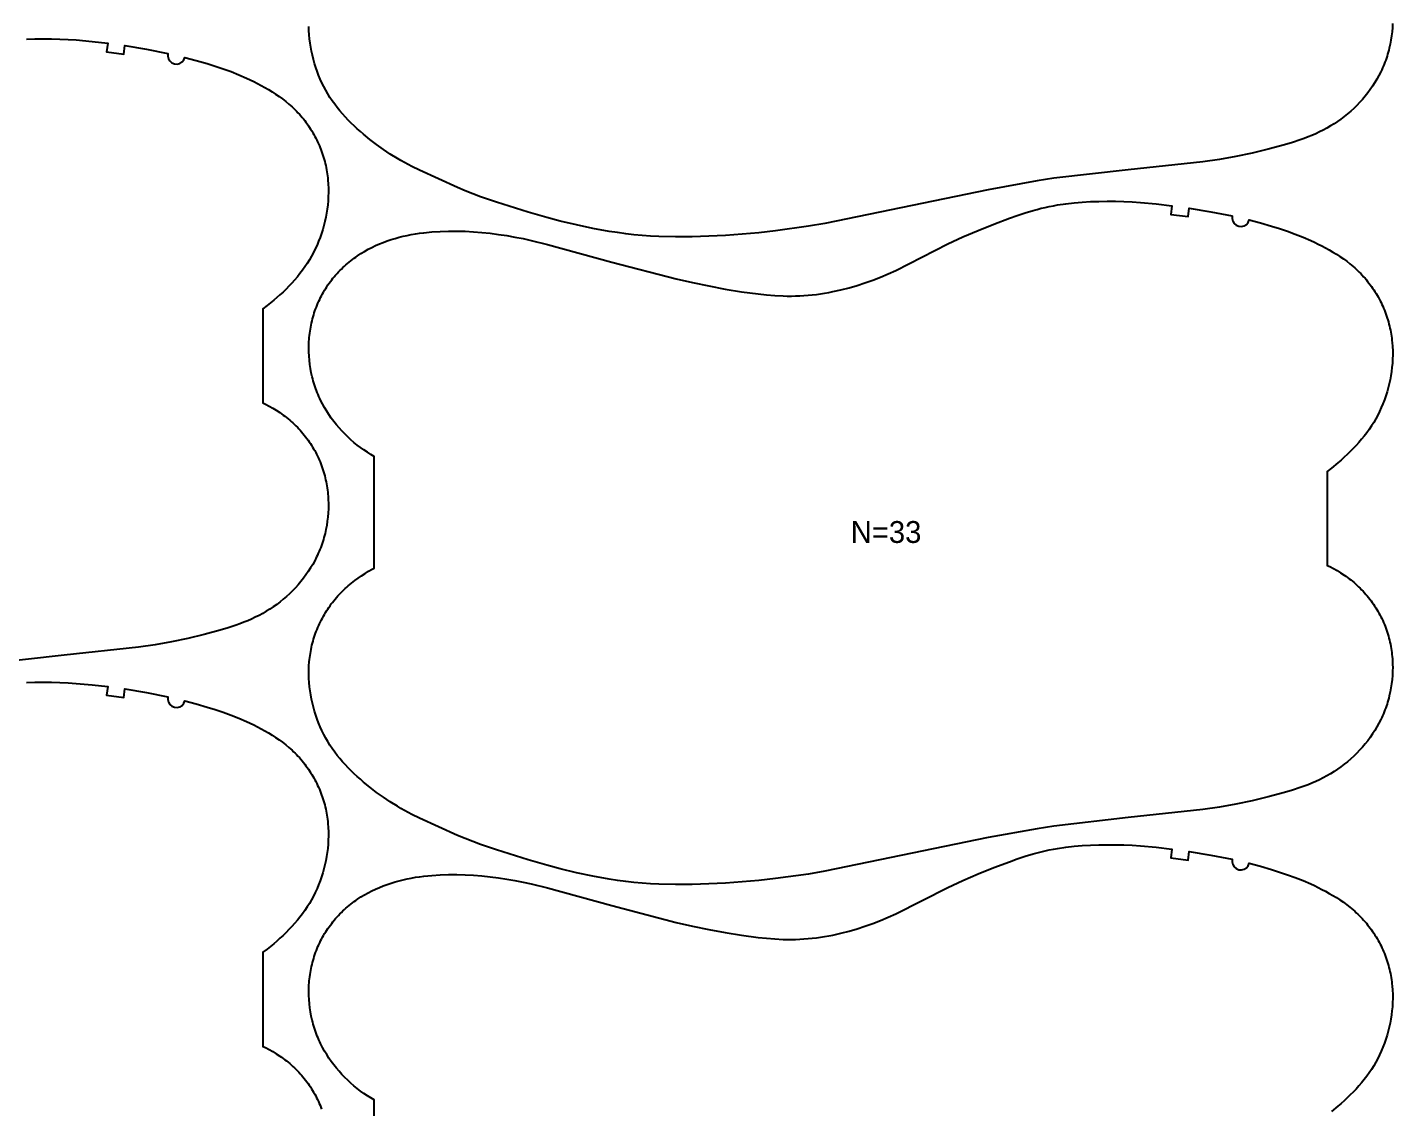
# Model space of a CAD drawing. Header units: inches. Extents: x 0 to 1972, y 0 to 1090.
# Drawn here: x 917.5 to 1230.2, y 544.8 to 792.1 of the extents above; entities that cross this region are included whole.
import ezdxf

# ---------------------------------------------------------------- set-up
doc = ezdxf.new("R2010")
doc.units = ezdxf.units.IN

msp = doc.modelspace()

# ---------------------------------------------------------------- linework, layer by layer
at = {"layer": '1'}
for points in [[(1230.1766, 792.9805), (1230.1307, 792.027), (1230.0519, 791.0756), (1229.9406, 790.1274), (1229.7966, 789.1836), (1229.6202, 788.2456), (1229.4113, 787.3143), (1229.2947, 786.8517), (1229.1699, 786.3912), (1229.0371, 785.9331), (1228.8962, 785.4774), (1228.7472, 785.0244), (1228.5902, 784.5742), (1228.425, 784.1269), (1228.2518, 783.6827), (1228.0706, 783.2417), (1227.8814, 782.8041), (1227.6844, 782.3698), (1227.4797, 781.9392), (1227.0477, 781.0887), (1226.5864, 780.2535), (1226.0969, 779.4342), (1225.5801, 778.6316), (1225.0369, 777.8465), (1224.4685, 777.0795), (1223.8758, 776.3315), (1223.2594, 775.6029), (1222.6203, 774.8944), (1221.959, 774.2065), (1221.2764, 773.5399), (1220.5731, 772.895), (1219.8499, 772.2724), (1219.1076, 771.6727), (1218.3468, 771.0965), (1217.5686, 770.5439), (1216.7739, 770.0152), (1215.9636, 769.5107), (1215.1386, 769.0306), (1214.3001, 768.5751), (1213.4488, 768.1444), (1212.5858, 767.7388), (1211.7121, 767.3581), (1210.8287, 767.0004), (1209.9368, 766.6634), (1209.0376, 766.3449), (1207.2218, 765.7539), (1205.3906, 765.2092), (1201.7059, 764.2092), (1197.9956, 763.3178), (1194.2597, 762.5346), (1190.501, 761.8696), (1186.7237, 761.3258), (1169.6483, 759.4676), (1152.582, 757.528), (1148.8112, 756.9401), (1137.5452, 754.8917), (1100.1626, 747.1761), (1096.3968, 746.5544), (1088.8344, 745.5092), (1085.0416, 745.0816), (1081.2404, 744.7357), (1077.4327, 744.4696), (1073.6207, 744.2787), (1069.8054, 744.1641), (1065.988, 744.134), (1062.1723, 744.2189), (1060.2664, 744.315), (1058.3629, 744.4497), (1056.4626, 744.6236), (1054.5664, 744.8374), (1052.6751, 745.0914), (1050.789, 745.3829), (1047.0332, 746.0653), (1043.3, 746.8602), (1039.5883, 747.7502), (1036.5075, 748.5555), (1032.2272, 749.7704), (1024.9492, 752.0737), (1021.3393, 753.3178), (1019.5488, 753.9777), (1017.7726, 754.6732), (1016.0131, 755.4088), (1007.33, 759.3738), (1005.619, 760.2181), (1003.9338, 761.11), (1003.1036, 761.5785), (1002.2821, 762.0624), (1000.6647, 763.0738), (999.0808, 764.1387), (997.5297, 765.2521), (996.0116, 766.4101), (994.5313, 767.6152), (993.8072, 768.2367), (993.0948, 768.8714), (992.3947, 769.52), (991.7078, 770.1828), (991.0349, 770.8604), (990.3775, 771.5532), (989.7373, 772.2615), (989.116, 772.9859), (988.5152, 773.7265), (987.9365, 774.4839), (987.3816, 775.2583), (986.8522, 776.0503), (986.3496, 776.8598), (985.8742, 777.6861), (985.4257, 778.528), (985.0043, 779.3842), (984.6099, 780.2537), (984.2425, 781.1353), (983.9019, 782.0277), (983.5882, 782.9299), (983.3015, 783.8408), (983.042, 784.7596), (982.8102, 785.6854), (982.6065, 786.6177), (982.4315, 787.5555), (982.2854, 788.4982), (982.1688, 789.4451), (982.082, 790.3953), (982.0256, 791.3481), (982, 792.3024)], [(917.3245, 789.3864), (919.2321, 789.4469), (921.1408, 789.467), (923.0494, 789.452), (924.9573, 789.4021), (926.8637, 789.3167), (928.768, 789.195), (932.3606, 788.8707), (935.9446, 788.4532), (935.6947, 786.4689), (939.6218, 785.9395), (939.9088, 787.9188), (944.836, 787.0742), (949.7463, 786.1366), (949.7463, 786.1366), (949.703, 785.5156), (949.8529, 784.9113), (950.1812, 784.3824), (950.6563, 783.9801), (951.2321, 783.7433), (951.8528, 783.6951), (952.4583, 783.8401), (952.9898, 784.1642), (953.3959, 784.6361), (953.6372, 785.21), (956.207, 784.5235), (958.761, 783.7787), (960.5823, 783.2067), (962.3914, 782.5976), (964.1848, 781.9455), (965.959, 781.2441), (967.7105, 780.4877), (968.5764, 780.0873), (969.4349, 779.6715), (970.2856, 779.2396), (971.1279, 778.7912), (971.9612, 778.3256), (972.7849, 777.8423), (973.5984, 777.3408), (974.3998, 776.8199), (975.1872, 776.2788), (975.9588, 775.7165), (976.7125, 775.1318), (977.4466, 774.5237), (977.8056, 774.2106), (978.1589, 773.8913), (978.5064, 773.5657), (978.8477, 773.2335), (979.1827, 772.8948), (979.5112, 772.5497), (979.8332, 772.1983), (980.1485, 771.8408), (980.4571, 771.4772), (980.7589, 771.1079), (981.0539, 770.7329), (981.3419, 770.3524), (981.6228, 769.9666), (981.8966, 769.5756), (982.1632, 769.1795), (982.4225, 768.7786), (982.6745, 768.373), (982.9189, 767.9628), (983.1559, 767.5482), (983.3852, 767.1293), (983.6067, 766.7064), (983.8206, 766.2795), (984.0265, 765.8489), (984.2246, 765.4146), (984.4148, 764.9768), (984.5969, 764.5356), (984.7709, 764.0913), (984.9368, 763.6439), (985.0945, 763.1936), (985.244, 762.7405), (985.3851, 762.2849), (985.5178, 761.8267), (985.6421, 761.3663), (985.7579, 760.9037), (985.8651, 760.4391), (985.9637, 759.9726), (986.0537, 759.5044), (986.135, 759.0346), (986.2077, 758.5634), (986.272, 758.0909), (986.3279, 757.6173), (986.3754, 757.1427), (986.4458, 756.1912), (986.4836, 755.2376), (986.4894, 754.2831), (986.4638, 753.3288), (986.4074, 752.376), (986.3206, 751.4258), (986.204, 750.4789), (986.0579, 749.5362), (985.8829, 748.5984), (985.6792, 747.6661), (985.4475, 746.7403), (985.188, 745.8215), (984.9012, 744.9106), (984.5875, 744.0084), (984.247, 743.116), (983.8795, 742.2344), (983.4851, 741.3649), (983.0637, 740.5087), (982.6153, 739.6668), (982.1398, 738.8405), (981.6372, 738.031), (981.1078, 737.239), (980.5529, 736.4646), (979.9743, 735.7072), (979.3734, 734.9666), (978.7521, 734.2422), (978.1119, 733.5339), (977.4545, 732.8411), (976.7816, 732.1635), (976.0947, 731.5007), (975.3947, 730.8521), (974.6822, 730.2174), (973.9581, 729.5959), (972.4778, 728.3908), (971.4894, 727.6369), (971.4894, 706.0925), (972.0608, 705.8187), (972.9074, 705.3788), (973.7394, 704.9111), (974.5554, 704.4156), (975.354, 703.8926), (975.7463, 703.6209), (976.1339, 703.3424), (976.5164, 703.0571), (976.8937, 702.765), (977.2656, 702.4663), (977.632, 702.1609), (977.9928, 701.8488), (978.3476, 701.5301), (978.6964, 701.2049), (979.039, 700.873), (979.3752, 700.5346), (979.7049, 700.1898), (980.028, 699.8388), (980.3444, 699.4816), (980.6539, 699.1185), (980.9564, 698.7495), (981.2518, 698.3747), (981.54, 697.9944), (981.8209, 697.6087), (982.0943, 697.2177), (982.3601, 696.8215), (982.6183, 696.4202), (982.8686, 696.0141), (983.111, 695.6032), (983.3454, 695.1878), (983.5716, 694.7678), (983.7895, 694.3435), (983.9991, 693.9151), (984.2004, 693.4827), (984.3933, 693.0464), (984.5778, 692.6065), (984.754, 692.1632), (984.9217, 691.7166), (985.081, 691.2668), (985.2318, 690.8142), (985.3742, 690.3587), (985.508, 689.9007), (985.6333, 689.4402), (985.7501, 688.9776), (985.8583, 688.5128), (985.958, 688.0462), (986.049, 687.5778), (986.1314, 687.1079), (986.2051, 686.6367), (986.2704, 686.1641), (986.327, 685.6905), (986.3752, 685.2159), (986.4149, 684.7405), (986.4461, 684.2645), (986.4689, 683.7879), (986.4834, 683.311), (986.4894, 682.8339), (986.4766, 681.8795), (986.4307, 680.926), (986.3519, 679.9746), (986.2406, 679.0264), (986.0966, 678.0826), (985.9202, 677.1446), (985.7113, 676.2133), (985.5947, 675.7507), (985.4699, 675.2902), (985.3371, 674.8321), (985.1962, 674.3764), (985.0472, 673.9234), (984.8902, 673.4732), (984.725, 673.0259), (984.5518, 672.5817), (984.3706, 672.1407), (984.1814, 671.7031), (983.9844, 671.2688), (983.7797, 670.8382), (983.3477, 669.9877), (982.8864, 669.1525), (982.3969, 668.3332), (981.8801, 667.5306), (981.3369, 666.7455), (980.7685, 665.9785), (980.1758, 665.2305), (979.5594, 664.5019), (978.9203, 663.7934), (978.259, 663.1055), (977.5764, 662.4389), (976.8731, 661.794), (976.1499, 661.1714), (975.4076, 660.5717), (974.6468, 659.9955), (973.8686, 659.4429), (973.0739, 658.9142), (972.2636, 658.4097), (971.4386, 657.9296), (970.6001, 657.4741), (969.7488, 657.0434), (968.8858, 656.6378), (968.0121, 656.2571), (967.1287, 655.8994), (966.2368, 655.5624), (965.3376, 655.2439), (963.5218, 654.6529), (961.6906, 654.1082), (958.0059, 653.1082), (954.2956, 652.2168), (950.5597, 651.4336), (946.801, 650.7686), (943.0237, 650.2248), (925.9483, 648.3666), (908.882, 646.427)], [(917.3245, 642.0944), (919.2321, 642.1549), (921.1408, 642.175), (923.0494, 642.16), (924.9573, 642.1101), (926.8637, 642.0247), (928.768, 641.903), (932.3606, 641.5787), (935.9446, 641.1612), (935.6947, 639.1769), (939.6218, 638.6475), (939.9088, 640.6268), (944.836, 639.7822), (949.7463, 638.8446), (949.7463, 638.8446), (949.703, 638.2236), (949.8529, 637.6193), (950.1812, 637.0904), (950.6563, 636.6881), (951.2321, 636.4513), (951.8528, 636.4031), (952.4583, 636.5481), (952.9898, 636.8722), (953.3959, 637.3441), (953.6372, 637.918), (956.207, 637.2315), (958.761, 636.4867), (960.5823, 635.9147), (962.3914, 635.3056), (964.1848, 634.6535), (965.959, 633.9521), (967.7105, 633.1957), (968.5764, 632.7953), (969.4349, 632.3795), (970.2856, 631.9476), (971.1279, 631.4992), (971.9612, 631.0336), (972.7849, 630.5503), (973.5984, 630.0488), (974.3998, 629.5279), (975.1872, 628.9868), (975.9588, 628.4245), (976.7125, 627.8398), (977.4466, 627.2317), (977.8056, 626.9186), (978.1589, 626.5993), (978.5064, 626.2737), (978.8477, 625.9415), (979.1827, 625.6028), (979.5112, 625.2577), (979.8332, 624.9063), (980.1485, 624.5488), (980.4571, 624.1852), (980.7589, 623.8159), (981.0539, 623.4409), (981.3419, 623.0604), (981.6228, 622.6746), (981.8966, 622.2836), (982.1632, 621.8875), (982.4225, 621.4866), (982.6745, 621.081), (982.9189, 620.6708), (983.1559, 620.2562), (983.3852, 619.8373), (983.6067, 619.4144), (983.8206, 618.9875), (984.0265, 618.5569), (984.2246, 618.1226), (984.4148, 617.6848), (984.5969, 617.2436), (984.7709, 616.7993), (984.9368, 616.3519), (985.0945, 615.9016), (985.244, 615.4485), (985.3851, 614.9929), (985.5178, 614.5347), (985.6421, 614.0743), (985.7579, 613.6117), (985.8651, 613.1471), (985.9637, 612.6806), (986.0537, 612.2124), (986.135, 611.7426), (986.2077, 611.2714), (986.272, 610.7989), (986.3279, 610.3253), (986.3754, 609.8507), (986.4458, 608.8992), (986.4836, 607.9456), (986.4894, 606.9911), (986.4638, 606.0368), (986.4074, 605.084), (986.3206, 604.1338), (986.204, 603.1869), (986.0579, 602.2442), (985.8829, 601.3064), (985.6792, 600.3741), (985.4475, 599.4483), (985.188, 598.5295), (984.9012, 597.6186), (984.5875, 596.7164), (984.247, 595.824), (983.8795, 594.9424), (983.4851, 594.0729), (983.0637, 593.2167), (982.6153, 592.3748), (982.1398, 591.5485), (981.6372, 590.739), (981.1078, 589.947), (980.5529, 589.1726), (979.9743, 588.4152), (979.3734, 587.6746), (978.7521, 586.9502), (978.1119, 586.2419), (977.4545, 585.5491), (976.7816, 584.8715), (976.0947, 584.2087), (975.3947, 583.5601), (974.6822, 582.9254), (973.9581, 582.3039), (972.4778, 581.0988), (971.4894, 580.3449), (971.4894, 558.8005), (972.0608, 558.5267), (972.9074, 558.0868), (973.7394, 557.6191), (974.5554, 557.1236), (975.354, 556.6006), (975.7463, 556.3289), (976.1339, 556.0504), (976.5164, 555.7651), (976.8937, 555.473), (977.2656, 555.1743), (977.632, 554.8689), (977.9928, 554.5568), (978.3476, 554.2381), (978.6964, 553.9129), (979.039, 553.581), (979.3752, 553.2426), (979.7049, 552.8978), (980.028, 552.5468), (980.3444, 552.1896), (980.6539, 551.8265), (980.9564, 551.4575), (981.2518, 551.0827), (981.54, 550.7024), (981.8209, 550.3167), (982.0943, 549.9257), (982.3601, 549.5295), (982.6183, 549.1282), (982.8686, 548.7221), (983.111, 548.3112), (983.3454, 547.8958), (983.5716, 547.4758), (983.7895, 547.0515), (983.9991, 546.6231), (984.2004, 546.1907), (984.3933, 545.7544), (984.5778, 545.3145), (984.754, 544.8712), (984.9217, 544.4246)], [(997, 521.0245), (997, 546.5578), (996.2259, 547.0084), (995.4156, 547.5129), (994.6208, 548.0416), (993.8426, 548.5942), (993.0818, 549.1704), (992.3395, 549.7701), (991.6163, 550.3927), (990.913, 551.0376), (990.2304, 551.7042), (989.5691, 552.3921), (988.93, 553.1006), (988.3137, 553.8292), (987.7209, 554.5772), (987.1525, 555.3442), (986.6094, 556.1293), (986.0925, 556.9319), (985.603, 557.7512), (985.1417, 558.5864), (984.7098, 559.4369), (984.5051, 559.8675), (984.308, 560.3018), (984.1189, 560.7394), (983.9376, 561.1804), (983.7644, 561.6246), (983.5992, 562.0719), (983.4422, 562.5221), (983.2932, 562.9751), (983.1523, 563.4308), (983.0195, 563.8889), (982.8948, 564.3494), (982.7781, 564.812), (982.5692, 565.7433), (982.3928, 566.6813), (982.2489, 567.6251), (982.1375, 568.5733), (982.0587, 569.5247), (982.0128, 570.4782), (982, 571.4326), (982.0061, 571.9097), (982.0205, 572.3866), (982.0433, 572.8632), (982.0745, 573.3392), (982.1142, 573.8146), (982.1624, 574.2892), (982.2191, 574.7628), (982.2843, 575.2354), (982.3581, 575.7066), (982.4405, 576.1765), (982.5315, 576.6449), (982.6311, 577.1115), (982.7393, 577.5763), (982.8561, 578.0389), (982.9814, 578.4994), (983.1152, 578.9574), (983.2576, 579.4129), (983.4084, 579.8655), (983.5677, 580.3153), (983.7354, 580.7619), (983.9116, 581.2052), (984.0961, 581.6451), (984.2891, 582.0814), (984.4903, 582.5138), (984.6999, 582.9422), (984.9178, 583.3665), (985.144, 583.7865), (985.3784, 584.2019), (985.6208, 584.6128), (985.8711, 585.0189), (986.1293, 585.4201), (986.3951, 585.8164), (986.6685, 586.2074), (986.9494, 586.5931), (987.2376, 586.9734), (987.533, 587.3482), (987.8355, 587.7172), (988.145, 588.0803), (988.4614, 588.4375), (988.7845, 588.7885), (989.1142, 589.1333), (989.4504, 589.4717), (989.793, 589.8036), (990.1418, 590.1288), (990.4967, 590.4475), (990.8574, 590.7596), (991.2238, 591.065), (991.5957, 591.3637), (991.9731, 591.6558), (992.3556, 591.9411), (992.7431, 592.2196), (993.1354, 592.4913), (993.9341, 593.0143), (994.75, 593.5098), (995.582, 593.9775), (996.4287, 594.4174), (997.2889, 594.8297), (998.1617, 595.2146), (999.046, 595.5726), (999.9407, 595.9038), (1000.8448, 596.2087), (1001.7572, 596.4876), (1002.6769, 596.7408), (1003.603, 596.9687), (1004.5346, 597.1725), (1005.4711, 597.3534), (1006.4118, 597.5129), (1007.3562, 597.652), (1008.3035, 597.7722), (1010.2042, 597.9608), (1012.1092, 598.0874), (1014.0165, 598.1546), (1015.9246, 598.1634), (1017.8318, 598.1151), (1019.7368, 598.0112), (1021.6388, 597.8555), (1023.5367, 597.6523), (1025.4299, 597.406), (1027.3175, 597.1202), (1029.1985, 596.7949), (1031.0717, 596.4293), (1032.9361, 596.0229), (1036.639, 595.0999), (1051.3666, 591.0731), (1066.1332, 587.1913), (1069.8564, 586.35), (1073.5957, 585.5834), (1077.3488, 584.8882), (1081.1144, 584.2669), (1084.8967, 583.7541), (1086.7955, 583.5525), (1088.6984, 583.3994), (1090.6041, 583.3055), (1091.5576, 583.284), (1092.5112, 583.2814), (1093.4647, 583.2986), (1094.4179, 583.3355), (1095.3703, 583.3918), (1096.3215, 583.4672), (1097.2712, 583.5612), (1098.219, 583.6734), (1099.1645, 583.8036), (1100.1074, 583.9513), (1101.0472, 584.1162), (1101.9839, 584.2977), (1103.8472, 584.7089), (1105.6963, 585.1811), (1107.5303, 585.7103), (1109.3481, 586.2936), (1111.1476, 586.9304), (1112.9267, 587.6209), (1114.6832, 588.3655), (1116.4164, 589.1621), (1128.331, 595.2056), (1131.7963, 596.8051), (1135.3038, 598.3115), (1138.8419, 599.7424), (1142.4131, 601.0906), (1144.2133, 601.7276), (1146.0255, 602.3282), (1147.8521, 602.8796), (1148.7715, 603.1331), (1149.6953, 603.3695), (1150.6237, 603.5878), (1151.5563, 603.788), (1152.4929, 603.9707), (1153.4328, 604.1362), (1155.3211, 604.4177), (1157.2176, 604.6364), (1159.1193, 604.7963), (1161.0245, 604.9034), (1162.9321, 604.9639), (1164.8408, 604.984), (1166.7494, 604.969), (1168.6573, 604.9191), (1170.5637, 604.8337), (1172.468, 604.712), (1176.0606, 604.3877), (1179.6446, 603.9702), (1179.3947, 601.9859), (1183.3218, 601.4565), (1183.6088, 603.4358), (1188.536, 602.5912), (1193.4463, 601.6536), (1193.4463, 601.6536), (1193.403, 601.0326), (1193.5529, 600.4283), (1193.8812, 599.8994), (1194.3563, 599.4971), (1194.9321, 599.2603), (1195.5528, 599.2121), (1196.1583, 599.3571), (1196.6898, 599.6812), (1197.0959, 600.1531), (1197.3372, 600.727), (1199.907, 600.0405), (1202.461, 599.2957), (1204.2823, 598.7237), (1206.0914, 598.1146), (1207.8848, 597.4625), (1209.659, 596.7611), (1211.4105, 596.0047), (1212.2764, 595.6043), (1213.1349, 595.1885), (1213.9856, 594.7566), (1214.8279, 594.3082), (1215.6612, 593.8426), (1216.4849, 593.3593), (1217.2984, 592.8578), (1218.0998, 592.3369), (1218.8872, 591.7958), (1219.6588, 591.2335), (1220.4125, 590.6488), (1221.1466, 590.0407), (1221.5056, 589.7276), (1221.8589, 589.4083), (1222.2064, 589.0827), (1222.5477, 588.7505), (1222.8827, 588.4118), (1223.2112, 588.0667), (1223.5332, 587.7153), (1223.8485, 587.3578), (1224.1571, 586.9942), (1224.4589, 586.6249), (1224.7539, 586.2499), (1225.0419, 585.8694), (1225.3228, 585.4836), (1225.5966, 585.0926), (1225.8632, 584.6965), (1226.1225, 584.2956), (1226.3745, 583.89), (1226.6189, 583.4798), (1226.8559, 583.0652), (1227.0852, 582.6463), (1227.3067, 582.2234), (1227.5206, 581.7965), (1227.7265, 581.3659), (1227.9246, 580.9316), (1228.1148, 580.4938), (1228.2969, 580.0526), (1228.4709, 579.6083), (1228.6368, 579.1609), (1228.7945, 578.7106), (1228.944, 578.2575), (1229.0851, 577.8019), (1229.2178, 577.3437), (1229.3421, 576.8833), (1229.4579, 576.4207), (1229.5651, 575.9561), (1229.6637, 575.4896), (1229.7537, 575.0214), (1229.835, 574.5516), (1229.9077, 574.0804), (1229.972, 573.6079), (1230.0279, 573.1343), (1230.0754, 572.6597), (1230.1458, 571.7082), (1230.1836, 570.7546), (1230.1894, 569.8001), (1230.1638, 568.8458), (1230.1074, 567.893), (1230.0206, 566.9428), (1229.904, 565.9959), (1229.7579, 565.0532), (1229.5829, 564.1154), (1229.3792, 563.1831), (1229.1475, 562.2573), (1228.888, 561.3385), (1228.6012, 560.4276), (1228.2875, 559.5254), (1227.947, 558.633), (1227.5795, 557.7514), (1227.1851, 556.8819), (1226.7637, 556.0257), (1226.3153, 555.1838), (1225.8398, 554.3575), (1225.3372, 553.548), (1224.8078, 552.756), (1224.2529, 551.9816), (1223.6743, 551.2242), (1223.0734, 550.4836), (1222.4521, 549.7592), (1221.8119, 549.0509), (1221.1545, 548.3581), (1220.4816, 547.6805), (1219.7947, 547.0177), (1219.0947, 546.3691), (1218.3822, 545.7344), (1217.6581, 545.1129), (1216.1778, 543.9078)]]:
    msp.add_lwpolyline(points, dxfattribs=at)
msp.add_lwpolyline([(1193.4463, 748.9456), (1193.403, 748.3246), (1193.5529, 747.7203), (1193.8812, 747.1914), (1194.3563, 746.7891), (1194.9321, 746.5523), (1195.5528, 746.5041), (1196.1583, 746.6491), (1196.6898, 746.9732), (1197.0959, 747.4451), (1197.3372, 748.019), (1199.907, 747.3325), (1202.461, 746.5877), (1204.2823, 746.0157), (1206.0914, 745.4066), (1207.8848, 744.7545), (1209.659, 744.0531), (1211.4105, 743.2967), (1212.2764, 742.8963), (1213.1349, 742.4805), (1213.9856, 742.0486), (1214.8279, 741.6002), (1215.6612, 741.1346), (1216.4849, 740.6513), (1217.2984, 740.1498), (1218.0998, 739.6289), (1218.8872, 739.0878), (1219.6588, 738.5255), (1220.4125, 737.9408), (1221.1466, 737.3327), (1221.5056, 737.0196), (1221.8589, 736.7003), (1222.2064, 736.3747), (1222.5477, 736.0425), (1222.8827, 735.7038), (1223.2112, 735.3587), (1223.5332, 735.0073), (1223.8485, 734.6498), (1224.1571, 734.2862), (1224.4589, 733.9169), (1224.7539, 733.5419), (1225.0419, 733.1614), (1225.3228, 732.7756), (1225.5966, 732.3846), (1225.8632, 731.9885), (1226.1225, 731.5876), (1226.3745, 731.182), (1226.6189, 730.7718), (1226.8559, 730.3572), (1227.0852, 729.9383), (1227.3067, 729.5154), (1227.5206, 729.0885), (1227.7265, 728.6579), (1227.9246, 728.2236), (1228.1148, 727.7858), (1228.2969, 727.3446), (1228.4709, 726.9003), (1228.6368, 726.4529), (1228.7945, 726.0026), (1228.944, 725.5495), (1229.0851, 725.0939), (1229.2178, 724.6357), (1229.3421, 724.1753), (1229.4579, 723.7127), (1229.5651, 723.2481), (1229.6637, 722.7816), (1229.7537, 722.3134), (1229.835, 721.8436), (1229.9077, 721.3724), (1229.972, 720.8999), (1230.0279, 720.4263), (1230.0754, 719.9517), (1230.1458, 719.0002), (1230.1836, 718.0466), (1230.1894, 717.0921), (1230.1638, 716.1378), (1230.1074, 715.185), (1230.0206, 714.2348), (1229.904, 713.2879), (1229.7579, 712.3452), (1229.5829, 711.4074), (1229.3792, 710.4751), (1229.1475, 709.5493), (1228.888, 708.6305), (1228.6012, 707.7196), (1228.2875, 706.8174), (1227.947, 705.925), (1227.5795, 705.0434), (1227.1851, 704.1739), (1226.7637, 703.3177), (1226.3153, 702.4758), (1225.8398, 701.6495), (1225.3372, 700.84), (1224.8078, 700.048), (1224.2529, 699.2736), (1223.6743, 698.5162), (1223.0734, 697.7756), (1222.4521, 697.0512), (1221.8119, 696.3429), (1221.1545, 695.6501), (1220.4816, 694.9725), (1219.7947, 694.3097), (1219.0947, 693.6611), (1218.3822, 693.0264), (1217.6581, 692.4049), (1216.1778, 691.1998), (1215.1894, 690.4459), (1215.1894, 668.9015), (1215.7608, 668.6277), (1216.6074, 668.1878), (1217.4394, 667.7201), (1218.2554, 667.2246), (1219.054, 666.7016), (1219.4463, 666.4299), (1219.8339, 666.1514), (1220.2164, 665.8661), (1220.5937, 665.574), (1220.9656, 665.2753), (1221.332, 664.9699), (1221.6928, 664.6578), (1222.0476, 664.3391), (1222.3964, 664.0139), (1222.739, 663.682), (1223.0752, 663.3436), (1223.4049, 662.9988), (1223.728, 662.6478), (1224.0444, 662.2906), (1224.3539, 661.9275), (1224.6564, 661.5585), (1224.9518, 661.1837), (1225.24, 660.8034), (1225.5209, 660.4177), (1225.7943, 660.0267), (1226.0601, 659.6305), (1226.3183, 659.2292), (1226.5686, 658.8231), (1226.811, 658.4122), (1227.0454, 657.9968), (1227.2716, 657.5768), (1227.4895, 657.1525), (1227.6991, 656.7241), (1227.9004, 656.2917), (1228.0933, 655.8554), (1228.2778, 655.4155), (1228.454, 654.9722), (1228.6217, 654.5256), (1228.781, 654.0758), (1228.9318, 653.6232), (1229.0742, 653.1677), (1229.208, 652.7097), (1229.3333, 652.2492), (1229.4501, 651.7866), (1229.5583, 651.3218), (1229.658, 650.8552), (1229.749, 650.3868), (1229.8314, 649.9169), (1229.9051, 649.4457), (1229.9704, 648.9731), (1230.027, 648.4995), (1230.0752, 648.0249), (1230.1149, 647.5495), (1230.1461, 647.0735), (1230.1689, 646.5969), (1230.1834, 646.12), (1230.1894, 645.6429), (1230.1766, 644.6885), (1230.1307, 643.735), (1230.0519, 642.7836), (1229.9406, 641.8354), (1229.7966, 640.8916), (1229.6202, 639.9536), (1229.4113, 639.0223), (1229.2947, 638.5597), (1229.1699, 638.0992), (1229.0371, 637.6411), (1228.8962, 637.1854), (1228.7472, 636.7324), (1228.5902, 636.2822), (1228.425, 635.8349), (1228.2518, 635.3907), (1228.0706, 634.9497), (1227.8814, 634.5121), (1227.6844, 634.0778), (1227.4797, 633.6472), (1227.0477, 632.7967), (1226.5864, 631.9615), (1226.0969, 631.1422), (1225.5801, 630.3396), (1225.0369, 629.5545), (1224.4685, 628.7875), (1223.8758, 628.0395), (1223.2594, 627.3109), (1222.6203, 626.6024), (1221.959, 625.9145), (1221.2764, 625.2479), (1220.5731, 624.603), (1219.8499, 623.9804), (1219.1076, 623.3807), (1218.3468, 622.8045), (1217.5686, 622.2519), (1216.7739, 621.7232), (1215.9636, 621.2187), (1215.1386, 620.7386), (1214.3001, 620.2831), (1213.4488, 619.8524), (1212.5858, 619.4468), (1211.7121, 619.0661), (1210.8287, 618.7084), (1209.9368, 618.3714), (1209.0376, 618.0529), (1207.2218, 617.4619), (1205.3906, 616.9172), (1201.7059, 615.9172), (1197.9956, 615.0258), (1194.2597, 614.2426), (1190.501, 613.5776), (1186.7237, 613.0338), (1169.6483, 611.1756), (1152.582, 609.236), (1148.8112, 608.6481), (1137.5452, 606.5997), (1100.1626, 598.8841), (1096.3968, 598.2624), (1088.8344, 597.2172), (1085.0416, 596.7896), (1081.2404, 596.4437), (1077.4327, 596.1776), (1073.6207, 595.9867), (1069.8054, 595.8721), (1065.988, 595.842), (1062.1723, 595.9269), (1060.2664, 596.023), (1058.3629, 596.1577), (1056.4626, 596.3316), (1054.5664, 596.5454), (1052.6751, 596.7994), (1050.789, 597.0909), (1047.0332, 597.7733), (1043.3, 598.5682), (1039.5883, 599.4582), (1036.5075, 600.2635), (1032.2272, 601.4784), (1024.9492, 603.7817), (1021.3393, 605.0258), (1019.5488, 605.6857), (1017.7726, 606.3812), (1016.0131, 607.1168), (1007.33, 611.0818), (1005.619, 611.9261), (1003.9338, 612.818), (1003.1036, 613.2865), (1002.2821, 613.7704), (1000.6647, 614.7818), (999.0808, 615.8467), (997.5297, 616.9601), (996.0116, 618.1181), (994.5313, 619.3232), (993.8072, 619.9447), (993.0948, 620.5794), (992.3947, 621.228), (991.7078, 621.8908), (991.0349, 622.5684), (990.3775, 623.2612), (989.7373, 623.9695), (989.116, 624.6939), (988.5152, 625.4345), (987.9365, 626.1919), (987.3816, 626.9663), (986.8522, 627.7583), (986.3496, 628.5678), (985.8742, 629.3941), (985.4257, 630.236), (985.0043, 631.0922), (984.6099, 631.9617), (984.2425, 632.8433), (983.9019, 633.7357), (983.5882, 634.6379), (983.3015, 635.5488), (983.042, 636.4676), (982.8102, 637.3934), (982.6065, 638.3257), (982.4315, 639.2635), (982.2854, 640.2062), (982.1688, 641.1531), (982.082, 642.1033), (982.0256, 643.0561), (982, 644.0104), (982.0058, 644.9649), (982.0436, 645.9185), (982.114, 646.87), (982.1615, 647.3446), (982.2174, 647.8182), (982.2817, 648.2907), (982.3544, 648.7619), (982.4358, 649.2317), (982.5257, 649.6999), (982.6243, 650.1664), (982.7315, 650.631), (982.8473, 651.0936), (982.9716, 651.554), (983.1043, 652.0122), (983.2455, 652.4678), (983.3949, 652.9209), (983.5526, 653.3712), (983.7185, 653.8186), (983.8925, 654.2629), (984.0747, 654.7041), (984.2648, 655.1419), (984.4629, 655.5762), (984.6689, 656.0068), (984.8827, 656.4337), (985.1043, 656.8566), (985.3336, 657.2755), (985.5705, 657.6901), (985.815, 658.1003), (986.0669, 658.5059), (986.3262, 658.9068), (986.5928, 659.3029), (986.8666, 659.6939), (987.1475, 660.0797), (987.4355, 660.4602), (987.7305, 660.8352), (988.0323, 661.2045), (988.3409, 661.5681), (988.6563, 661.9256), (988.9782, 662.277), (989.3067, 662.6221), (989.6417, 662.9608), (989.983, 663.293), (990.3305, 663.6186), (990.6838, 663.9379), (991.0429, 664.251), (991.7769, 664.8591), (992.5306, 665.4438), (993.3022, 666.0061), (994.0897, 666.5472), (994.8911, 667.0681), (995.7045, 667.5696), (996.5282, 668.0529), (997, 668.3165), (997, 693.8498), (996.2259, 694.3004), (995.4156, 694.8049), (994.6208, 695.3336), (993.8426, 695.8862), (993.0818, 696.4624), (992.3395, 697.0621), (991.6163, 697.6847), (990.913, 698.3296), (990.2304, 698.9962), (989.5691, 699.6841), (988.93, 700.3926), (988.3137, 701.1212), (987.7209, 701.8692), (987.1525, 702.6362), (986.6094, 703.4213), (986.0925, 704.2239), (985.603, 705.0432), (985.1417, 705.8784), (984.7098, 706.7289), (984.5051, 707.1595), (984.308, 707.5938), (984.1189, 708.0314), (983.9376, 708.4724), (983.7644, 708.9166), (983.5992, 709.3639), (983.4422, 709.8141), (983.2932, 710.2671), (983.1523, 710.7228), (983.0195, 711.1809), (982.8948, 711.6414), (982.7781, 712.104), (982.5692, 713.0353), (982.3928, 713.9733), (982.2489, 714.9171), (982.1375, 715.8653), (982.0587, 716.8167), (982.0128, 717.7702), (982, 718.7246), (982.0061, 719.2017), (982.0205, 719.6786), (982.0433, 720.1552), (982.0745, 720.6312), (982.1142, 721.1066), (982.1624, 721.5812), (982.2191, 722.0548), (982.2843, 722.5274), (982.3581, 722.9986), (982.4405, 723.4685), (982.5315, 723.9369), (982.6311, 724.4035), (982.7393, 724.8683), (982.8561, 725.3309), (982.9814, 725.7914), (983.1152, 726.2494), (983.2576, 726.7049), (983.4084, 727.1575), (983.5677, 727.6073), (983.7354, 728.0539), (983.9116, 728.4972), (984.0961, 728.9371), (984.2891, 729.3734), (984.4903, 729.8058), (984.6999, 730.2342), (984.9178, 730.6585), (985.144, 731.0785), (985.3784, 731.4939), (985.6208, 731.9048), (985.8711, 732.3109), (986.1293, 732.7121), (986.3951, 733.1084), (986.6685, 733.4994), (986.9494, 733.8851), (987.2376, 734.2654), (987.533, 734.6402), (987.8355, 735.0092), (988.145, 735.3723), (988.4614, 735.7295), (988.7845, 736.0805), (989.1142, 736.4253), (989.4504, 736.7637), (989.793, 737.0956), (990.1418, 737.4208), (990.4967, 737.7395), (990.8574, 738.0516), (991.2238, 738.357), (991.5957, 738.6557), (991.9731, 738.9478), (992.3556, 739.2331), (992.7431, 739.5116), (993.1354, 739.7833), (993.9341, 740.3063), (994.75, 740.8018), (995.582, 741.2695), (996.4287, 741.7094), (997.2889, 742.1217), (998.1617, 742.5066), (999.046, 742.8646), (999.9407, 743.1958), (1000.8448, 743.5007), (1001.7572, 743.7796), (1002.6769, 744.0328), (1003.603, 744.2607), (1004.5346, 744.4645), (1005.4711, 744.6454), (1006.4118, 744.8049), (1007.3562, 744.944), (1008.3035, 745.0642), (1010.2042, 745.2528), (1012.1092, 745.3794), (1014.0165, 745.4466), (1015.9246, 745.4554), (1017.8318, 745.4071), (1019.7368, 745.3032), (1021.6388, 745.1475), (1023.5367, 744.9443), (1025.4299, 744.698), (1027.3175, 744.4122), (1029.1985, 744.0869), (1031.0717, 743.7213), (1032.9361, 743.3149), (1036.639, 742.3919), (1051.3666, 738.3651), (1066.1332, 734.4833), (1069.8564, 733.642), (1073.5957, 732.8754), (1077.3488, 732.1802), (1081.1144, 731.5589), (1084.8967, 731.0461), (1086.7955, 730.8445), (1088.6984, 730.6914), (1090.6041, 730.5975), (1091.5576, 730.576), (1092.5112, 730.5734), (1093.4647, 730.5906), (1094.4179, 730.6275), (1095.3703, 730.6838), (1096.3215, 730.7592), (1097.2712, 730.8532), (1098.219, 730.9654), (1099.1645, 731.0956), (1100.1074, 731.2433), (1101.0472, 731.4082), (1101.9839, 731.5897), (1103.8472, 732.0009), (1105.6963, 732.4731), (1107.5303, 733.0023), (1109.3481, 733.5856), (1111.1476, 734.2224), (1112.9267, 734.9129), (1114.6832, 735.6575), (1116.4164, 736.4541), (1128.331, 742.4976), (1131.7963, 744.0971), (1135.3038, 745.6035), (1138.8419, 747.0344), (1142.4131, 748.3826), (1144.2133, 749.0196), (1146.0255, 749.6202), (1147.8521, 750.1716), (1148.7715, 750.4251), (1149.6953, 750.6615), (1150.6237, 750.8798), (1151.5563, 751.08), (1152.4929, 751.2627), (1153.4328, 751.4282), (1155.3211, 751.7097), (1157.2176, 751.9284), (1159.1193, 752.0883), (1161.0245, 752.1954), (1162.9321, 752.2559), (1164.8408, 752.276), (1166.7494, 752.261), (1168.6573, 752.2111), (1170.5637, 752.1257), (1172.468, 752.004), (1176.0606, 751.6797), (1179.6446, 751.2622), (1179.3947, 749.2779), (1183.3218, 748.7485), (1183.6088, 750.7278), (1188.536, 749.8832), (1193.4463, 748.9456)], close=True, dxfattribs=at)

# ---------------------------------------------------------------- texts
msp.add_text('N=33', height=5, dxfattribs=at).set_placement((1106.0947, 674.059))

doc.saveas('drawing.dxf')
